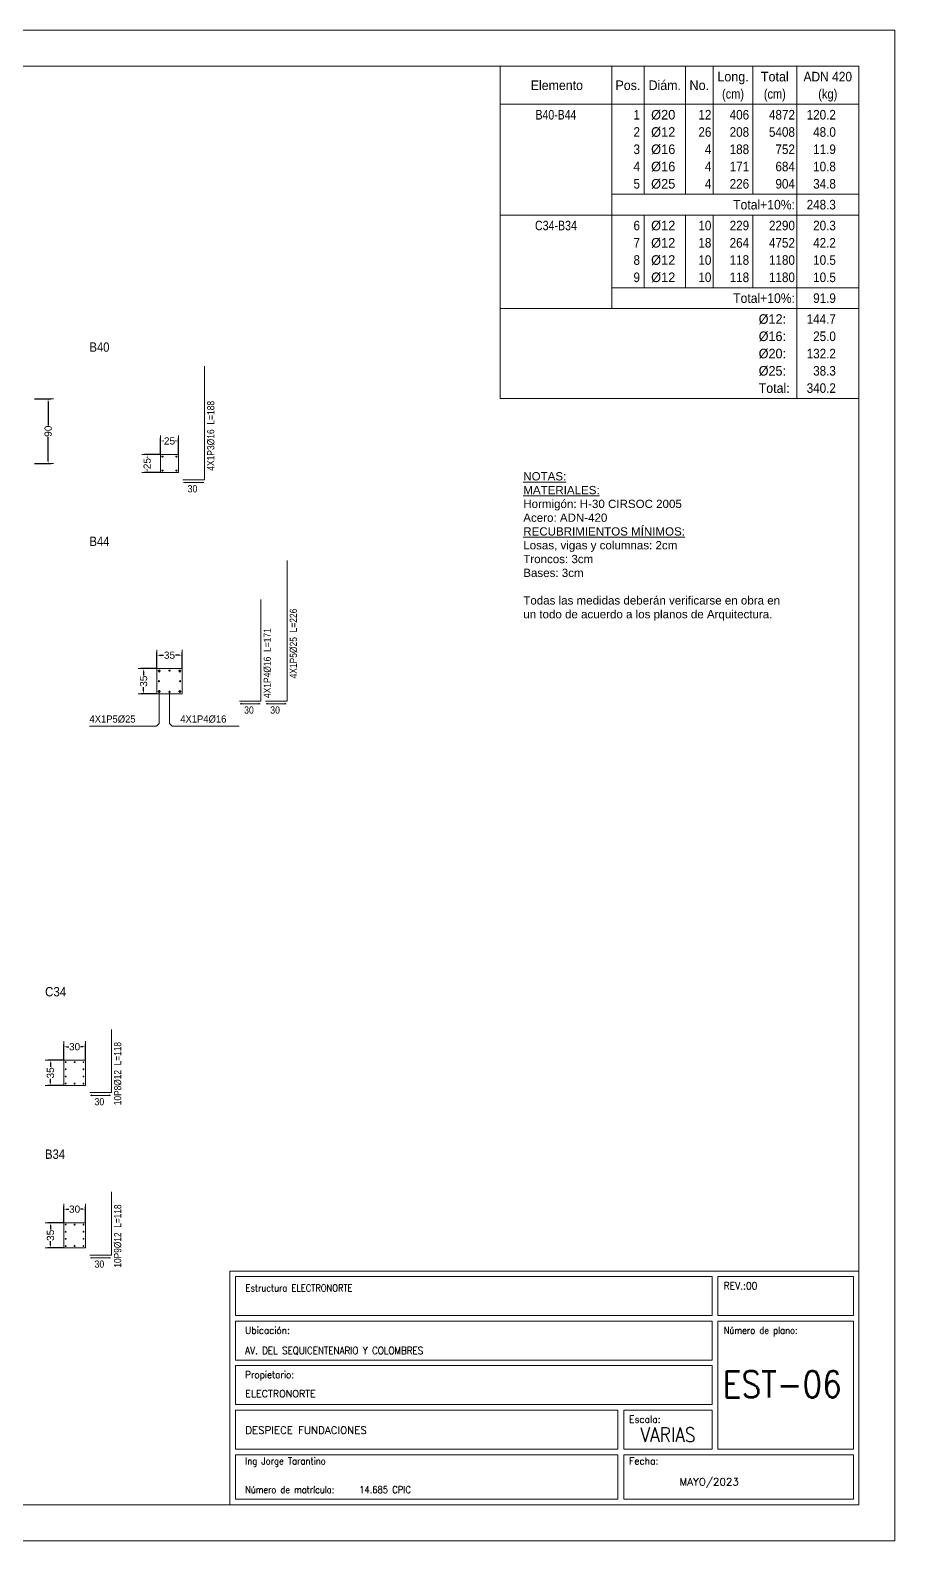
# Model space of a CAD drawing. Header units: millimetres. Extents: x 0 to 147, y 0 to 144.
# Drawn here: x 123.44 to 147.5, y 0 to 42 of the extents above; entities that cross this region are included whole.
import ezdxf
from ezdxf.enums import TextEntityAlignment as Align

# ---------------------------------------------------------------- set-up
doc = ezdxf.new("R2010")
doc.units = ezdxf.units.MM
for name, color, linetype, lineweight in [('CIM_COTAS', 2, 'Continuous', 0), ('CIM_DIB_ARMADOS', 4, 'Continuous', 0), ('CIM_GEOMETRIA', 2, 'Continuous', 0), ('CIM_TXT_ARMADOS', 3, 'Continuous', 0), ('CYPE', 7, 'Continuous', 0), ('RECUAD_LIMITES', 2, 'Continuous', 0), ('RECUAD_MARCO', 1, 'Continuous', 20), ('TABLAS', 1, 'Continuous', 0), ('TEXTO_TABLAS', 1, 'Continuous', 0)]:
    doc.layers.add(name, color=color, linetype=linetype, lineweight=lineweight)
doc.styles.add('CYPETXT', font='romans__.ttf', dxfattribs={"height": 0.2})
doc.styles.add('CYPETXT_0.3_romans', font='arial.ttf', dxfattribs={"height": 0.2})
doc.styles.add('CYPETXT_romans', font='arial.ttf', dxfattribs={"height": 0.2})
doc.dimstyles.new('cype_arrow', dxfattribs={"dimtxt": 0.18, "dimasz": 0.075, "dimexe": 0.075, "dimexo": 0.075, "dimgap": 0, "dimtad": 0, "dimdec": 4, "dimzin": 0, "dimdsep": 46, "dimtxsty": 'CYPETXT_0.3_romans', "dimcen": 0.09, "dimadec": 0, "dimazin": 0, "dimtfac": 1, "dimtdec": 4, "dimtofl": 0, "dimtmove": 2, "dimatfit": 3, "dimfxl": 1, "dimtolj": 1, "dimtzin": 0, "dimarcsym": 0})

# ---------------------------------------------------------------- blocks, each defined once
blk = doc.blocks.new('*D413')
at = {"layer": 'CIM_COTAS', "color": 0, "lineweight": -2, "transparency": 16777216}
for p, q in [((123.568, 31.75), (124.018, 31.75)), ((123.943, 31.675), (123.943, 31.01)), ((123.943, 30.025), (123.943, 30.69)), ((123.568, 29.95), (124.018, 29.95))]:
    blk.add_line(p, q, dxfattribs=at)
at = {"layer": 'CIM_COTAS', "color": 0, "transparency": 16777216}
for points in [[(123.93, 31.675), (123.955, 31.675), (123.943, 31.75)], [(123.93, 30.025), (123.955, 30.025), (123.943, 29.95)]]:
    blk.add_solid(points, dxfattribs=at)
at = {"layer": 'Defpoints', "color": 0, "transparency": 16777216}
for p in [(123.493, 31.75), (123.943, 31.75), (123.493, 29.95)]:
    blk.add_point(p, dxfattribs=at)
at = {"layer": 'CIM_COTAS', "color": 0, "transparency": 16777216, "insert": (123.943, 30.85), "char_height": 0.2, "attachment_point": 5, "rotation": 90, "style": 'CYPETXT_0.3_romans'}
blk.add_mtext('\\A1;90', dxfattribs=at)
blk = doc.blocks.new('*D416')
at = {"layer": 'CIM_COTAS', "color": 0, "lineweight": -2, "transparency": 16777216}
for p, q in [((127.069, 30.204), (127.069, 30.654)), ((127.144, 30.579), (127.153, 30.579)), ((127.494, 30.579), (127.485, 30.579)), ((127.569, 30.204), (127.569, 30.654))]:
    blk.add_line(p, q, dxfattribs=at)
at = {"layer": 'CIM_COTAS', "color": 0, "transparency": 16777216}
for points in [[(127.144, 30.591), (127.144, 30.566), (127.069, 30.579)], [(127.494, 30.591), (127.494, 30.566), (127.569, 30.579)]]:
    blk.add_solid(points, dxfattribs=at)
at = {"layer": 'Defpoints', "color": 0, "transparency": 16777216}
for p in [(127.569, 30.579), (127.069, 30.129), (127.569, 30.129)]:
    blk.add_point(p, dxfattribs=at)
at = {"layer": 'CIM_COTAS', "color": 0, "transparency": 16777216, "insert": (127.319, 30.579), "char_height": 0.2, "attachment_point": 5, "style": 'CYPETXT_0.3_romans'}
blk.add_mtext('\\A1;25', dxfattribs=at)
blk = doc.blocks.new('*D417')
at = {"layer": 'CIM_COTAS', "color": 0, "lineweight": -2, "transparency": 16777216}
for p, q in [((127.073, 30.2), (126.623, 30.2)), ((126.698, 30.125), (126.698, 30.116)), ((127.073, 29.7), (126.623, 29.7)), ((126.698, 29.775), (126.698, 29.784))]:
    blk.add_line(p, q, dxfattribs=at)
at = {"layer": 'CIM_COTAS', "color": 0, "transparency": 16777216}
for points in [[(126.685, 30.125), (126.71, 30.125), (126.698, 30.2)], [(126.685, 29.775), (126.71, 29.775), (126.698, 29.7)]]:
    blk.add_solid(points, dxfattribs=at)
at = {"layer": 'Defpoints', "color": 0, "transparency": 16777216}
for p in [(126.698, 30.2), (127.148, 30.2), (127.148, 29.7)]:
    blk.add_point(p, dxfattribs=at)
at = {"layer": 'CIM_COTAS', "color": 0, "transparency": 16777216, "insert": (126.698, 29.95), "char_height": 0.2, "attachment_point": 5, "rotation": 90, "style": 'CYPETXT_0.3_romans'}
blk.add_mtext('\\A1;25', dxfattribs=at)
blk = doc.blocks.new('*D418')
at = {"layer": 'CIM_COTAS', "color": 0, "lineweight": -2, "transparency": 16777216}
for p, q in [((126.969, 24.247), (126.969, 24.697)), ((127.044, 24.622), (127.155, 24.622)), ((127.594, 24.622), (127.483, 24.622)), ((127.669, 24.247), (127.669, 24.697))]:
    blk.add_line(p, q, dxfattribs=at)
at = {"layer": 'CIM_COTAS', "color": 0, "transparency": 16777216}
for points in [[(127.044, 24.635), (127.044, 24.61), (126.969, 24.622)], [(127.594, 24.635), (127.594, 24.61), (127.669, 24.622)]]:
    blk.add_solid(points, dxfattribs=at)
at = {"layer": 'Defpoints', "color": 0, "transparency": 16777216}
for p in [(127.669, 24.622), (126.969, 24.172), (127.669, 24.172)]:
    blk.add_point(p, dxfattribs=at)
at = {"layer": 'CIM_COTAS', "color": 0, "transparency": 16777216, "insert": (127.319, 24.622), "char_height": 0.2, "attachment_point": 5, "style": 'CYPETXT_0.3_romans'}
blk.add_mtext('\\A1;35', dxfattribs=at)
blk = doc.blocks.new('*D419')
at = {"layer": 'CIM_COTAS', "color": 0, "lineweight": -2, "transparency": 16777216}
for p, q in [((126.974, 24.249), (126.524, 24.249)), ((126.599, 24.174), (126.599, 24.063)), ((126.974, 23.549), (126.524, 23.549)), ((126.599, 23.624), (126.599, 23.735))]:
    blk.add_line(p, q, dxfattribs=at)
at = {"layer": 'CIM_COTAS', "color": 0, "transparency": 16777216}
for points in [[(126.587, 24.174), (126.612, 24.174), (126.599, 24.249)], [(126.587, 23.624), (126.612, 23.624), (126.599, 23.549)]]:
    blk.add_solid(points, dxfattribs=at)
at = {"layer": 'Defpoints', "color": 0, "transparency": 16777216}
for p in [(126.599, 24.249), (127.049, 24.249), (127.049, 23.549)]:
    blk.add_point(p, dxfattribs=at)
at = {"layer": 'CIM_COTAS', "color": 0, "transparency": 16777216, "insert": (126.599, 23.899), "char_height": 0.2, "attachment_point": 5, "rotation": 90, "style": 'CYPETXT_0.3_romans'}
blk.add_mtext('\\A1;35', dxfattribs=at)
blk = doc.blocks.new('*D434')
at = {"layer": 'CIM_COTAS', "color": 0, "lineweight": -2, "transparency": 16777216}
for p, q in [((124.379, 13.362), (124.379, 13.812)), ((124.454, 13.737), (124.515, 13.737)), ((124.904, 13.737), (124.844, 13.737)), ((124.979, 13.362), (124.979, 13.812))]:
    blk.add_line(p, q, dxfattribs=at)
at = {"layer": 'CIM_COTAS', "color": 0, "transparency": 16777216}
for points in [[(124.454, 13.749), (124.454, 13.724), (124.379, 13.737)], [(124.904, 13.749), (124.904, 13.724), (124.979, 13.737)]]:
    blk.add_solid(points, dxfattribs=at)
at = {"layer": 'Defpoints', "color": 0, "transparency": 16777216}
for p in [(124.979, 13.737), (124.379, 13.287), (124.979, 13.287)]:
    blk.add_point(p, dxfattribs=at)
at = {"layer": 'CIM_COTAS', "color": 0, "transparency": 16777216, "insert": (124.679, 13.737), "char_height": 0.2, "attachment_point": 5, "style": 'CYPETXT_0.3_romans'}
blk.add_mtext('\\A1;30', dxfattribs=at)
blk = doc.blocks.new('*D435')
at = {"layer": 'CIM_COTAS', "color": 0, "lineweight": -2, "transparency": 16777216}
for p, q in [((124.383, 13.36), (123.933, 13.36)), ((124.008, 13.285), (124.008, 13.174)), ((124.383, 12.66), (123.933, 12.66)), ((124.008, 12.735), (124.008, 12.845))]:
    blk.add_line(p, q, dxfattribs=at)
at = {"layer": 'CIM_COTAS', "color": 0, "transparency": 16777216}
for points in [[(123.996, 13.285), (124.02, 13.285), (124.008, 13.36)], [(123.996, 12.735), (124.02, 12.735), (124.008, 12.66)]]:
    blk.add_solid(points, dxfattribs=at)
at = {"layer": 'Defpoints', "color": 0, "transparency": 16777216}
for p in [(124.008, 13.36), (124.458, 13.36), (124.458, 12.66)]:
    blk.add_point(p, dxfattribs=at)
at = {"layer": 'CIM_COTAS', "color": 0, "transparency": 16777216, "insert": (124.008, 13.01), "char_height": 0.2, "attachment_point": 5, "rotation": 90, "style": 'CYPETXT_0.3_romans'}
blk.add_mtext('\\A1;35', dxfattribs=at)
blk = doc.blocks.new('*D436')
at = {"layer": 'CIM_COTAS', "color": 0, "lineweight": -2, "transparency": 16777216}
for p, q in [((124.379, 8.845), (124.379, 9.295)), ((124.979, 8.845), (124.979, 9.295)), ((124.454, 9.22), (124.515, 9.22)), ((124.904, 9.22), (124.844, 9.22))]:
    blk.add_line(p, q, dxfattribs=at)
at = {"layer": 'CIM_COTAS', "color": 0, "transparency": 16777216}
for points in [[(124.454, 9.233), (124.454, 9.208), (124.379, 9.22)], [(124.904, 9.233), (124.904, 9.208), (124.979, 9.22)]]:
    blk.add_solid(points, dxfattribs=at)
at = {"layer": 'Defpoints', "color": 0, "transparency": 16777216}
for p in [(124.979, 9.22), (124.379, 8.77), (124.979, 8.77)]:
    blk.add_point(p, dxfattribs=at)
at = {"layer": 'CIM_COTAS', "color": 0, "transparency": 16777216, "insert": (124.679, 9.22), "char_height": 0.2, "attachment_point": 5, "style": 'CYPETXT_0.3_romans'}
blk.add_mtext('\\A1;30', dxfattribs=at)
blk = doc.blocks.new('*D437')
at = {"layer": 'CIM_COTAS', "color": 0, "lineweight": -2, "transparency": 16777216}
for p, q in [((124.383, 8.843), (123.933, 8.843)), ((124.008, 8.768), (124.008, 8.658)), ((124.383, 8.143), (123.933, 8.143)), ((124.008, 8.218), (124.008, 8.329))]:
    blk.add_line(p, q, dxfattribs=at)
at = {"layer": 'CIM_COTAS', "color": 0, "transparency": 16777216}
for points in [[(123.996, 8.768), (124.02, 8.768), (124.008, 8.843)], [(123.996, 8.218), (124.02, 8.218), (124.008, 8.143)]]:
    blk.add_solid(points, dxfattribs=at)
at = {"layer": 'Defpoints', "color": 0, "transparency": 16777216}
for p in [(124.008, 8.843), (124.458, 8.843), (124.458, 8.143)]:
    blk.add_point(p, dxfattribs=at)
at = {"layer": 'CIM_COTAS', "color": 0, "transparency": 16777216, "insert": (124.008, 8.493), "char_height": 0.2, "attachment_point": 5, "rotation": 90, "style": 'CYPETXT_0.3_romans'}
blk.add_mtext('\\A1;35', dxfattribs=at)

msp = doc.modelspace()

# ---------------------------------------------------------------- linework, layer by layer
at = {"layer": 'CIM_COTAS'}
for p, q in [((123.79284, 31.74987), (124.09284, 31.74987)), ((127.06884, 30.42862), (127.06884, 30.72862)), ((127.56884, 30.42862), (127.56884, 30.72862)), ((123.79284, 29.94987), (124.09284, 29.94987)), ((126.54759, 30.19987), (126.84759, 30.19987)), ((126.54759, 29.69987), (126.84759, 29.69987)), ((126.96884, 24.47237), (126.96884, 24.77237)), ((127.66884, 24.47237), (127.66884, 24.77237)), ((126.44909, 24.24887), (126.74909, 24.24887)), ((126.44909, 23.54887), (126.74909, 23.54887)), ((124.37925, 13.587), (124.37925, 13.887)), ((124.97925, 13.587), (124.97925, 13.887)), ((123.858, 13.35975), (124.158, 13.35975)), ((123.858, 12.65975), (124.158, 12.65975)), ((124.37925, 9.0705), (124.37925, 9.3705)), ((124.97925, 9.0705), (124.97925, 9.3705)), ((123.858, 8.84325), (124.158, 8.84325)), ((123.858, 8.14325), (124.158, 8.14325))]:
    msp.add_line(p, q, dxfattribs=at)
at = {"layer": 'CIM_DIB_ARMADOS'}
for p, q in [((127.10084, 30.14387), (127.14884, 30.14387)), ((127.10084, 30.14387), (127.14884, 30.14387)), ((127.12484, 30.11987), (127.12484, 30.16787)), ((127.12484, 30.11987), (127.12484, 30.16787)), ((127.48884, 30.14387), (127.53684, 30.14387)), ((127.48884, 30.14387), (127.53684, 30.14387)), ((127.51284, 30.11987), (127.51284, 30.16787)), ((127.51284, 30.11987), (127.51284, 30.16787)), ((127.10084, 29.75587), (127.14884, 29.75587)), ((127.10084, 29.75587), (127.14884, 29.75587)), ((127.12484, 29.73187), (127.12484, 29.77987)), ((127.12484, 29.73187), (127.12484, 29.77987)), ((127.48884, 29.75587), (127.53684, 29.75587)), ((127.48884, 29.75587), (127.53684, 29.75587)), ((127.51284, 29.73187), (127.51284, 29.77987)), ((127.51284, 29.73187), (127.51284, 29.77987)), ((126.99634, 24.18387), (127.07134, 24.18387)), ((126.99634, 24.18387), (127.07134, 24.18387)), ((127.03384, 24.14637), (127.03384, 24.22137)), ((127.03384, 24.14637), (127.03384, 24.22137)), ((127.29484, 24.19287), (127.34284, 24.19287)), ((127.29484, 24.19287), (127.34284, 24.19287)), ((127.31884, 24.16887), (127.31884, 24.21687)), ((127.31884, 24.16887), (127.31884, 24.21687)), ((127.56634, 24.18387), (127.64134, 24.18387)), ((127.56634, 24.18387), (127.64134, 24.18387)), ((127.60384, 24.14637), (127.60384, 24.22137)), ((127.60384, 24.14637), (127.60384, 24.22137)), ((126.99634, 23.61387), (127.07134, 23.61387)), ((126.99634, 23.61387), (127.07134, 23.61387)), ((127.00084, 23.89887), (127.04884, 23.89887)), ((127.00084, 23.89887), (127.04884, 23.89887)), ((127.02484, 23.87487), (127.02484, 23.92287)), ((127.02484, 23.87487), (127.02484, 23.92287)), ((127.03384, 23.57637), (127.03384, 23.65137)), ((127.03384, 23.57637), (127.03384, 23.65137)), ((127.29484, 23.60487), (127.34284, 23.60487)), ((127.29484, 23.60487), (127.34284, 23.60487)), ((127.31884, 23.58087), (127.31884, 23.62887)), ((127.31884, 23.58087), (127.31884, 23.62887)), ((127.56634, 23.61387), (127.64134, 23.61387)), ((127.56634, 23.61387), (127.64134, 23.61387)), ((127.58884, 23.89887), (127.63684, 23.89887)), ((127.58884, 23.89887), (127.63684, 23.89887)), ((127.60384, 23.57637), (127.60384, 23.65137)), ((127.60384, 23.57637), (127.60384, 23.65137)), ((127.61284, 23.87487), (127.61284, 23.92287)), ((127.61284, 23.87487), (127.61284, 23.92287)), ((124.41325, 13.30775), (124.44925, 13.30775)), ((124.41325, 13.30775), (124.44925, 13.30775)), ((124.41325, 13.10908), (124.44925, 13.10908)), ((124.41325, 13.10908), (124.44925, 13.10908)), ((124.43125, 13.28975), (124.43125, 13.32575)), ((124.43125, 13.28975), (124.43125, 13.32575)), ((124.43125, 13.09108), (124.43125, 13.12708)), ((124.43125, 13.09108), (124.43125, 13.12708)), ((124.66125, 13.30775), (124.69725, 13.30775)), ((124.66125, 13.30775), (124.69725, 13.30775)), ((124.67925, 13.28975), (124.67925, 13.32575)), ((124.67925, 13.28975), (124.67925, 13.32575)), ((124.90925, 13.30775), (124.94525, 13.30775)), ((124.90925, 13.30775), (124.94525, 13.30775)), ((124.90925, 13.10908), (124.94525, 13.10908)), ((124.90925, 13.10908), (124.94525, 13.10908)), ((124.92725, 13.28975), (124.92725, 13.32575)), ((124.92725, 13.28975), (124.92725, 13.32575)), ((124.92725, 13.09108), (124.92725, 13.12708)), ((124.92725, 13.09108), (124.92725, 13.12708)), ((124.41325, 12.91042), (124.44925, 12.91042)), ((124.41325, 12.91042), (124.44925, 12.91042)), ((124.41325, 12.71175), (124.44925, 12.71175)), ((124.41325, 12.71175), (124.44925, 12.71175)), ((124.43125, 12.89242), (124.43125, 12.92842)), ((124.43125, 12.89242), (124.43125, 12.92842)), ((124.43125, 12.69375), (124.43125, 12.72975)), ((124.43125, 12.69375), (124.43125, 12.72975)), ((124.66125, 12.71175), (124.69725, 12.71175)), ((124.66125, 12.71175), (124.69725, 12.71175)), ((124.67925, 12.69375), (124.67925, 12.72975)), ((124.67925, 12.69375), (124.67925, 12.72975)), ((124.90925, 12.91042), (124.94525, 12.91042)), ((124.90925, 12.91042), (124.94525, 12.91042)), ((124.90925, 12.71175), (124.94525, 12.71175)), ((124.90925, 12.71175), (124.94525, 12.71175)), ((124.92725, 12.89242), (124.92725, 12.92842)), ((124.92725, 12.89242), (124.92725, 12.92842)), ((124.92725, 12.69375), (124.92725, 12.72975)), ((124.92725, 12.69375), (124.92725, 12.72975)), ((124.41325, 8.79125), (124.44925, 8.79125)), ((124.41325, 8.79125), (124.44925, 8.79125)), ((124.41325, 8.59258), (124.44925, 8.59258)), ((124.41325, 8.59258), (124.44925, 8.59258)), ((124.43125, 8.77325), (124.43125, 8.80925)), ((124.43125, 8.77325), (124.43125, 8.80925)), ((124.43125, 8.57458), (124.43125, 8.61058)), ((124.43125, 8.57458), (124.43125, 8.61058)), ((124.43125, 8.37592), (124.43125, 8.41192)), ((124.43125, 8.37592), (124.43125, 8.41192)), ((124.66125, 8.79125), (124.69725, 8.79125)), ((124.66125, 8.79125), (124.69725, 8.79125)), ((124.67925, 8.77325), (124.67925, 8.80925)), ((124.67925, 8.77325), (124.67925, 8.80925)), ((124.90925, 8.79125), (124.94525, 8.79125)), ((124.90925, 8.79125), (124.94525, 8.79125)), ((124.90925, 8.59258), (124.94525, 8.59258)), ((124.90925, 8.59258), (124.94525, 8.59258)), ((124.92725, 8.77325), (124.92725, 8.80925)), ((124.92725, 8.77325), (124.92725, 8.80925)), ((124.92725, 8.57458), (124.92725, 8.61058)), ((124.92725, 8.57458), (124.92725, 8.61058)), ((124.92725, 8.37592), (124.92725, 8.41192)), ((124.92725, 8.37592), (124.92725, 8.41192)), ((124.41325, 8.39392), (124.44925, 8.39392)), ((124.41325, 8.39392), (124.44925, 8.39392)), ((124.41325, 8.19525), (124.44925, 8.19525)), ((124.41325, 8.19525), (124.44925, 8.19525)), ((124.43125, 8.17725), (124.43125, 8.21325)), ((124.43125, 8.17725), (124.43125, 8.21325)), ((124.66125, 8.19525), (124.69725, 8.19525)), ((124.66125, 8.19525), (124.69725, 8.19525)), ((124.67925, 8.17725), (124.67925, 8.21325)), ((124.67925, 8.17725), (124.67925, 8.21325)), ((124.90925, 8.39392), (124.94525, 8.39392)), ((124.90925, 8.39392), (124.94525, 8.39392)), ((124.90925, 8.19525), (124.94525, 8.19525)), ((124.90925, 8.19525), (124.94525, 8.19525)), ((124.92725, 8.17725), (124.92725, 8.21325)), ((124.92725, 8.17725), (124.92725, 8.21325))]:
    msp.add_line(p, q, dxfattribs=at)
for points in [[(127.69084, 29.49987), (128.29084, 29.49987), (128.29084, 32.65987)], [(129.98884, 23.34887), (130.58884, 23.34887), (130.58884, 27.25987)], [(129.26184, 23.34887), (129.86184, 23.34887), (129.86184, 26.16887)], [(125.10125, 12.45975), (125.70125, 12.45975), (125.70125, 14.21975)], [(125.10125, 7.94325), (125.70125, 7.94325), (125.70125, 9.70325)]]:
    msp.add_lwpolyline(points, dxfattribs=at)
for centre, radius in [((127.12484, 30.14387), 0.016), ((127.12484, 30.14387), 0.016), ((127.51284, 30.14387), 0.016), ((127.51284, 30.14387), 0.016), ((127.12484, 29.75587), 0.016), ((127.12484, 29.75587), 0.016), ((127.51284, 29.75587), 0.016), ((127.51284, 29.75587), 0.016), ((127.03384, 24.18387), 0.025), ((127.03384, 24.18387), 0.025), ((127.31884, 24.19287), 0.016), ((127.31884, 24.19287), 0.016), ((127.60384, 24.18387), 0.025), ((127.60384, 24.18387), 0.025), ((127.02484, 23.89887), 0.016), ((127.02484, 23.89887), 0.016), ((127.03384, 23.61387), 0.025), ((127.03384, 23.61387), 0.025), ((127.31884, 23.60487), 0.016), ((127.31884, 23.60487), 0.016), ((127.60384, 23.61387), 0.025), ((127.60384, 23.61387), 0.025), ((127.61284, 23.89887), 0.016), ((127.61284, 23.89887), 0.016), ((124.43125, 13.30775), 0.012), ((124.43125, 13.30775), 0.012), ((124.43125, 13.10908), 0.012), ((124.43125, 13.10908), 0.012), ((124.67925, 13.30775), 0.012), ((124.67925, 13.30775), 0.012), ((124.92725, 13.30775), 0.012), ((124.92725, 13.30775), 0.012), ((124.92725, 13.10908), 0.012), ((124.92725, 13.10908), 0.012), ((124.43125, 12.91042), 0.012), ((124.43125, 12.91042), 0.012), ((124.43125, 12.71175), 0.012), ((124.43125, 12.71175), 0.012), ((124.67925, 12.71175), 0.012), ((124.67925, 12.71175), 0.012), ((124.92725, 12.91042), 0.012), ((124.92725, 12.91042), 0.012), ((124.92725, 12.71175), 0.012), ((124.92725, 12.71175), 0.012), ((124.43125, 8.79125), 0.012), ((124.43125, 8.79125), 0.012), ((124.43125, 8.59258), 0.012), ((124.43125, 8.59258), 0.012), ((124.43125, 8.39392), 0.012), ((124.43125, 8.39392), 0.012), ((124.67925, 8.79125), 0.012), ((124.67925, 8.79125), 0.012), ((124.92725, 8.79125), 0.012), ((124.92725, 8.79125), 0.012), ((124.92725, 8.59258), 0.012), ((124.92725, 8.59258), 0.012), ((124.92725, 8.39392), 0.012), ((124.92725, 8.39392), 0.012), ((124.43125, 8.19525), 0.012), ((124.43125, 8.19525), 0.012), ((124.67925, 8.19525), 0.012), ((124.67925, 8.19525), 0.012), ((124.92725, 8.19525), 0.012), ((124.92725, 8.19525), 0.012)]:
    msp.add_circle(centre, radius, dxfattribs=at)
at = {"layer": 'CIM_GEOMETRIA'}
for points in [[(127.06884, 29.69987), (127.56884, 29.69987), (127.56884, 30.19987), (127.06884, 30.19987), (127.06884, 29.69987)], [(126.96884, 23.54887), (127.66884, 23.54887), (127.66884, 24.24887), (126.96884, 24.24887), (126.96884, 23.54887)], [(124.37925, 12.65975), (124.97925, 12.65975), (124.97925, 13.35975), (124.37925, 13.35975), (124.37925, 12.65975)], [(124.37925, 8.14325), (124.97925, 8.14325), (124.97925, 8.84325), (124.37925, 8.84325), (124.37925, 8.14325)]]:
    msp.add_lwpolyline(points, close=True, dxfattribs=at)
at = {"layer": 'CIM_TXT_ARMADOS'}
for p, q in [((127.75104, 29.43737), (127.71104, 29.42487)), ((127.75104, 29.41237), (127.71104, 29.42487)), ((127.71104, 29.42487), (128.27064, 29.42487)), ((128.23064, 29.43737), (128.27064, 29.42487)), ((128.23064, 29.41237), (128.27064, 29.42487)), ((127.03384, 23.61387), (127.03384, 22.94887)), ((127.31884, 23.60487), (127.31884, 22.94887)), ((129.32204, 23.28637), (129.28204, 23.27387)), ((129.32204, 23.26137), (129.28204, 23.27387)), ((129.28204, 23.27387), (129.84164, 23.27387)), ((129.80164, 23.28637), (129.84164, 23.27387)), ((129.80164, 23.26137), (129.84164, 23.27387)), ((130.04904, 23.28637), (130.00904, 23.27387)), ((130.04904, 23.26137), (130.00904, 23.27387)), ((130.00904, 23.27387), (130.56864, 23.27387)), ((130.52864, 23.28637), (130.56864, 23.27387)), ((130.52864, 23.26137), (130.56864, 23.27387)), ((125.16145, 12.39725), (125.12145, 12.38475)), ((125.16145, 12.37225), (125.12145, 12.38475)), ((125.12145, 12.38475), (125.68105, 12.38475)), ((125.64105, 12.39725), (125.68105, 12.38475)), ((125.64105, 12.37225), (125.68105, 12.38475)), ((125.16145, 7.88075), (125.12145, 7.86825)), ((125.16145, 7.85575), (125.12145, 7.86825)), ((125.12145, 7.86825), (125.68105, 7.86825)), ((125.64105, 7.88075), (125.68105, 7.86825)), ((125.64105, 7.85575), (125.68105, 7.86825))]:
    msp.add_line(p, q, dxfattribs=at)
for points in [[(127.03384, 23.61387), (127.03384, 22.94887), (127.03384, 22.72387), (126.95884, 22.64887), (125.09284, 22.64887)], [(127.31884, 23.60487), (127.31884, 22.94887), (127.31884, 22.72387), (127.39384, 22.64887), (129.25984, 22.64887)]]:
    msp.add_lwpolyline(points, dxfattribs=at)
at = {"layer": 'CYPE', "color": 1}
for points in [[(128.995, 1), (146.495, 1), (146.495, 7.5), (128.995, 7.5), (128.995, 1)], [(129.155, 6.26), (142.415, 6.26), (142.415, 7.35), (129.155, 7.35), (129.155, 6.26)], [(142.575, 6.26), (146.345, 6.26), (146.345, 7.35), (142.575, 7.35), (142.575, 6.26)], [(129.155, 5.02), (142.415, 5.02), (142.415, 6.11), (129.155, 6.11), (129.155, 5.02)], [(142.575, 2.55), (146.345, 2.55), (146.345, 6.11), (142.575, 6.11), (142.575, 2.55)], [(129.155, 3.79), (142.415, 3.79), (142.415, 4.87), (129.155, 4.87), (129.155, 3.79)], [(129.155, 2.55), (139.795, 2.55), (139.795, 3.63), (129.155, 3.63), (129.155, 2.55)], [(139.955, 2.55), (142.415, 2.55), (142.415, 3.63), (139.955, 3.63), (139.955, 2.55)], [(129.155, 1.16), (139.795, 1.16), (139.795, 2.39), (129.155, 2.39), (129.155, 1.16)], [(139.955, 1.16), (146.345, 1.16), (146.345, 2.39), (139.955, 2.39), (139.955, 1.16)]]:
    msp.add_lwpolyline(points, close=True, dxfattribs=at)
at = {"layer": 'RECUAD_LIMITES'}
msp.add_lwpolyline([(88.095, 0), (147.495, 0), (147.495, 42), (88.095, 42), (88.095, 0)], close=True, dxfattribs=at)
at = {"layer": 'RECUAD_MARCO'}
msp.add_lwpolyline([(90.595, 1), (146.495, 1), (146.495, 41), (90.595, 41), (90.595, 1)], close=True, dxfattribs=at)
at = {"layer": 'TABLAS'}
for p, q in [((136.519, 39.89), (136.519, 41)), ((136.519, 41), (146.495, 41)), ((139.619, 39.89), (139.619, 41)), ((140.523, 39.89), (140.523, 41)), ((141.671, 39.89), (141.671, 41)), ((142.443, 39.89), (142.443, 41)), ((143.547, 39.89), (143.547, 41)), ((144.767, 39.89), (144.767, 41)), ((146.495, 39.89), (146.495, 41)), ((136.519, 39.94), (146.495, 39.94)), ((136.519, 36.91), (136.519, 39.89)), ((139.619, 36.91), (139.619, 39.89)), ((140.523, 37.44), (140.523, 39.89)), ((141.671, 37.44), (141.671, 39.89)), ((142.443, 37.44), (142.443, 39.89)), ((143.547, 37.44), (143.547, 39.89)), ((144.767, 36.91), (144.767, 39.89)), ((146.495, 36.91), (146.495, 39.89)), ((139.619, 37.44), (146.495, 37.44)), ((136.519, 36.81), (136.519, 36.91)), ((136.519, 36.86), (146.495, 36.86)), ((136.519, 34.31), (136.519, 36.81)), ((139.619, 36.81), (139.619, 36.91)), ((139.619, 34.31), (139.619, 36.81)), ((140.523, 36.81), (140.523, 36.86)), ((140.523, 34.84), (140.523, 36.81)), ((141.671, 36.81), (141.671, 36.86)), ((141.671, 34.84), (141.671, 36.81)), ((142.443, 36.81), (142.443, 36.86)), ((142.443, 34.84), (142.443, 36.81)), ((143.547, 36.81), (143.547, 36.86)), ((143.547, 34.84), (143.547, 36.81)), ((144.767, 36.81), (144.767, 36.91)), ((144.767, 34.31), (144.767, 36.81)), ((146.495, 36.81), (146.495, 36.91)), ((146.495, 34.31), (146.495, 36.81)), ((139.619, 34.84), (146.495, 34.84)), ((136.519, 34.21), (136.519, 34.31)), ((136.519, 34.26), (146.495, 34.26)), ((136.519, 33.73), (136.519, 34.21)), ((139.619, 34.26), (139.619, 34.31)), ((144.767, 34.21), (144.767, 34.31)), ((144.767, 33.73), (144.767, 34.21)), ((146.495, 34.21), (146.495, 34.31)), ((146.495, 33.73), (146.495, 34.21)), ((136.519, 33.25), (136.519, 33.73)), ((144.767, 33.25), (144.767, 33.73)), ((146.495, 33.25), (146.495, 33.73)), ((136.519, 32.77), (136.519, 33.25)), ((144.767, 32.77), (144.767, 33.25)), ((146.495, 32.77), (146.495, 33.25)), ((136.519, 32.29), (136.519, 32.77)), ((144.767, 32.29), (144.767, 32.77)), ((146.495, 32.29), (146.495, 32.77)), ((136.519, 31.76), (136.519, 32.29)), ((144.767, 31.76), (144.767, 32.29)), ((146.495, 31.76), (146.495, 32.29)), ((136.519, 31.76), (146.495, 31.76))]:
    msp.add_line(p, q, dxfattribs=at)

# ---------------------------------------------------------------- texts
at = {"layer": 'CIM_TXT_ARMADOS', "style": 'CYPETXT_romans'}
for s, width, p in [('B40', 0.8592, (125.09284, 33.31987)), ('B44', 0.8592, (125.09284, 27.91987)), ('C34', 0.8832, (123.858, 15.39625)), ('B34', 0.8592, (123.858, 10.87975))]:
    msp.add_text(s, height=0.26, dxfattribs=dict(at, width=width)).set_placement(p, align=Align.TOP_LEFT)
for s, width, p in [('4X1P3%%c16  L=188', 0.841681, (128.56584, 29.75237)), ('4X1P5%%c25  L=226', 0.841681, (130.86384, 23.97687)), ('4X1P4%%c16  L=171', 0.841681, (130.13684, 23.43137)), ('10P8%%c12  L=118', 0.828687, (125.97625, 12.11125)), ('10P9%%c12  L=118', 0.828687, (125.97625, 7.59475))]:
    msp.add_text(s, height=0.2, rotation=90, dxfattribs=dict(at, width=width)).set_placement(p)
for s, width, p in [('30', 0.872274, (127.82284, 29.14987)), ('30', 0.872274, (129.39384, 22.99887)), ('30', 0.872274, (130.12084, 22.99887)), ('4X1P5%%c25', 0.938815, (125.09284, 22.74887)), ('4X1P4%%c16', 0.938815, (127.61884, 22.74887)), ('30', 0.872274, (125.23325, 12.10975)), ('30', 0.872274, (125.23325, 7.59325))]:
    msp.add_text(s, height=0.2, dxfattribs=dict(at, width=width)).set_placement(p)
at = {"layer": 'CYPE', "color": 4, "style": 'CYPETXT'}
for s, width, p in [('REV.:00', 0.927655, (142.735, 6.99)), ('Ubicación:', 0.90604, (129.425, 5.75)), ('Número de plano:', 0.844847, (142.735, 5.75)), ('Propietario:', 0.885908, (129.425, 4.52)), ('Escala:', 0.925891, (140.105, 3.28)), ('Fecha:', 0.933698, (140.105, 2.12)), ('Número de matrícula:', 0.83516, (129.425, 1.32))]:
    msp.add_text(s, height=0.2, dxfattribs=dict(at, width=width)).set_placement(p)
at = {"layer": 'CYPE', "color": 5, "style": 'CYPETXT'}
for s, width, p in [('Estructura ELECTRONORTE', 0.842437, (129.435, 6.93)), ('AV. DEL SEQUICENTENARIO Y COLOMBRES', 0.887423, (129.425, 5.19)), ('ELECTRONORTE', 0.974409, (129.425, 3.99)), ('DESPIECE FUNDACIONES', 1.047361, (129.425, 2.97563)), ('Ing Jorge Tarantino', 0.851105, (129.425, 2.12)), ('MAYO/2023', 1.047361, (141.505, 1.54)), ('14.685 CPIC', 0.851936, (132.595, 1.32))]:
    msp.add_text(s, height=0.2, dxfattribs=dict(at, width=width)).set_placement(p)
for s, height, width, p in [('EST-06', 0.733333, 0.872274, (144.365, 3.98667)), ('VARIAS', 0.4, 0.869965, (141.185, 2.75))]:
    msp.add_text(s, height=height, dxfattribs=dict(at, width=width)).set_placement(p, align=Align.CENTER)
at = {"layer": 'TABLAS', "insert": (137.16038, 29.71245), "char_height": 0.23, "attachment_point": 1, "style": 'CYPETXT_romans'}
msp.add_mtext_dynamic_manual_height_columns('{\\LNOTAS:\\PMATERIALES:\\P}Hormigón: H-30 CIRSOC 2005\\PAcero: ADN-420\\P{\\LRECUBRIMIENTOS MÍNIMOS:\\P}Losas, vigas y columnas: 2cm\\PTroncos: 3cm\\PBases: 3cm\\P\\PTodas las medidas deberán verificarse en obra en un todo de acuerdo a los planos de Arquitectura.', width=7.4812427, gutter_width=0.9, heights=[0], dxfattribs=at)
at = {"layer": 'TEXTO_TABLAS', "style": 'CYPETXT_romans'}
for s, width, p in [('Long.', 0.9375, (142.995, 40.71)), ('Total', 0.935673, (144.157, 40.71)), ('ADN 420', 0.893197, (145.631, 40.71)), ('Elemento', 0.923378, (138.094, 40.47)), ('Pos.', 0.930268, (140.071, 40.47)), ('Diám.', 0.924488, (141.097, 40.47)), ('No.', 0.948905, (142.057, 40.47)), ('(cm)', 0.819001, (142.995, 40.23)), ('(cm)', 0.819001, (144.157, 40.23)), ('(kg)', 0.827954, (145.631, 40.23)), ('B40-B44', 0.782522, (138.069, 39.65)), ('C34-B34', 0.792528, (138.069, 36.57))]:
    msp.add_text(s, height=0.266667, dxfattribs=dict(at, width=width)).set_placement(p, align=Align.MIDDLE_CENTER)
for s, height, width, p in [('1', 0.26667, 0.872274, (140.407, 39.65)), ('12', 0.266667, 0.872274, (142.393, 39.65)), ('406', 0.266667, 0.872274, (143.443, 39.65)), ('4872', 0.266667, 0.872274, (144.717, 39.65)), ('120.2', 0.266667, 0.869965, (145.855, 39.65)), ('2', 0.26667, 0.872274, (140.407, 39.17)), ('26', 0.266667, 0.872274, (142.393, 39.17)), ('208', 0.266667, 0.872274, (143.443, 39.17)), ('5408', 0.266667, 0.872274, (144.717, 39.17)), ('48.0', 0.266667, 0.869308, (145.855, 39.17)), ('3', 0.26667, 0.872274, (140.407, 38.69)), ('4', 0.26667, 0.872274, (142.393, 38.69)), ('188', 0.266667, 0.872274, (143.443, 38.69)), ('752', 0.266667, 0.872274, (144.717, 38.69)), ('11.9', 0.266667, 0.869308, (145.855, 38.69)), ('4', 0.26667, 0.872274, (140.407, 38.21)), ('4', 0.26667, 0.872274, (142.393, 38.21)), ('171', 0.266667, 0.872274, (143.443, 38.21)), ('684', 0.266667, 0.872274, (144.717, 38.21)), ('10.8', 0.266667, 0.869308, (145.855, 38.21)), ('5', 0.26667, 0.872274, (140.407, 37.73)), ('4', 0.26667, 0.872274, (142.393, 37.73)), ('226', 0.266667, 0.872274, (143.443, 37.73)), ('904', 0.266667, 0.872274, (144.717, 37.73)), ('34.8', 0.266667, 0.869308, (145.855, 37.73)), ('Total+10%:', 0.266667, 0.906671, (144.717, 37.15)), ('248.3', 0.266667, 0.869965, (145.855, 37.15)), ('6', 0.26667, 0.872274, (140.407, 36.57)), ('10', 0.266667, 0.872274, (142.393, 36.57)), ('229', 0.266667, 0.872274, (143.443, 36.57)), ('2290', 0.266667, 0.872274, (144.717, 36.57)), ('20.3', 0.266667, 0.869308, (145.855, 36.57)), ('7', 0.26667, 0.872274, (140.407, 36.09)), ('18', 0.266667, 0.872274, (142.393, 36.09)), ('264', 0.266667, 0.872274, (143.443, 36.09)), ('4752', 0.266667, 0.872274, (144.717, 36.09)), ('42.2', 0.266667, 0.869308, (145.855, 36.09)), ('8', 0.26667, 0.872274, (140.407, 35.61)), ('10', 0.266667, 0.872274, (142.393, 35.61)), ('118', 0.266667, 0.872274, (143.443, 35.61)), ('1180', 0.266667, 0.872274, (144.717, 35.61)), ('10.5', 0.266667, 0.869308, (145.855, 35.61)), ('9', 0.26667, 0.872274, (140.407, 35.13)), ('10', 0.266667, 0.872274, (142.393, 35.13)), ('118', 0.266667, 0.872274, (143.443, 35.13)), ('1180', 0.266667, 0.872274, (144.717, 35.13)), ('10.5', 0.266667, 0.869308, (145.855, 35.13)), ('Total+10%:', 0.266667, 0.906671, (144.717, 34.55)), ('91.9', 0.266667, 0.869308, (145.855, 34.55)), ('144.7', 0.266667, 0.869965, (145.855, 33.97)), ('25.0', 0.266667, 0.869308, (145.855, 33.49)), ('132.2', 0.266667, 0.869965, (145.855, 33.01)), ('38.3', 0.266667, 0.869308, (145.855, 32.53)), ('340.2', 0.266667, 0.869965, (145.855, 32.05))]:
    msp.add_text(s, height=height, dxfattribs=dict(at, width=width)).set_placement(p, align=Align.MIDDLE_RIGHT)
for s, width, p in [('%%c20', 0.955414, (140.717, 39.65)), ('%%c12', 0.955414, (140.717, 39.17)), ('%%c16', 0.955414, (140.717, 38.69)), ('%%c16', 0.955414, (140.717, 38.21)), ('%%c25', 0.955414, (140.717, 37.73)), ('%%c12', 0.955414, (140.717, 36.57)), ('%%c12', 0.955414, (140.717, 36.09)), ('%%c12', 0.955414, (140.717, 35.61)), ('%%c12', 0.955414, (140.717, 35.13)), ('%%c12:', 0.940736, (143.709, 33.97)), ('%%c16:', 0.940736, (143.709, 33.49)), ('%%c20:', 0.940736, (143.709, 33.01)), ('%%c25:', 0.940736, (143.709, 32.53)), ('Total:', 0.925563, (143.709, 32.05))]:
    msp.add_text(s, height=0.266667, dxfattribs=dict(at, width=width)).set_placement(p, align=Align.MIDDLE_LEFT)

# ---------------------------------------------------------------- dimensions: what is measured, and where the dimension line sits
at = {"layer": 'CIM_COTAS'}
for p1, p2, distance, text, picture, middle in [((123.49284, 29.94987), (123.49284, 31.74987), -0.45, '90', '*D413', (123.94284, 30.84988)), ((127.06884, 30.12862), (127.56884, 30.12862), 0.45, '25', '*D416', (127.31884, 30.57862)), ((127.14759, 29.69987), (127.14759, 30.19987), 0.45, '25', '*D417', (126.69759, 29.94988)), ((126.96884, 24.17237), (127.66884, 24.17237), 0.45, '35', '*D418', (127.31884, 24.62237)), ((127.04909, 23.54887), (127.04909, 24.24887), 0.45, '35', '*D419', (126.59909, 23.89888)), ((124.37925, 13.287), (124.97925, 13.287), 0.45, '30', '*D434', (124.67925, 13.737)), ((124.458, 12.65975), (124.458, 13.35975), 0.45, '35', '*D435', (124.008, 13.00975)), ((124.37925, 8.7705), (124.97925, 8.7705), 0.45, '30', '*D436', (124.67925, 9.2205)), ((124.458, 8.14325), (124.458, 8.84325), 0.45, '35', '*D437', (124.008, 8.49325))]:
    dim = msp.add_aligned_dim(p1=p1, p2=p2, distance=distance, text=text, dimstyle='cype_arrow', dxfattribs=at)
    dim.commit()
    dim.dimension.update_dxf_attribs({"geometry": picture, "text_midpoint": middle})

doc.saveas('drawing.dxf')
